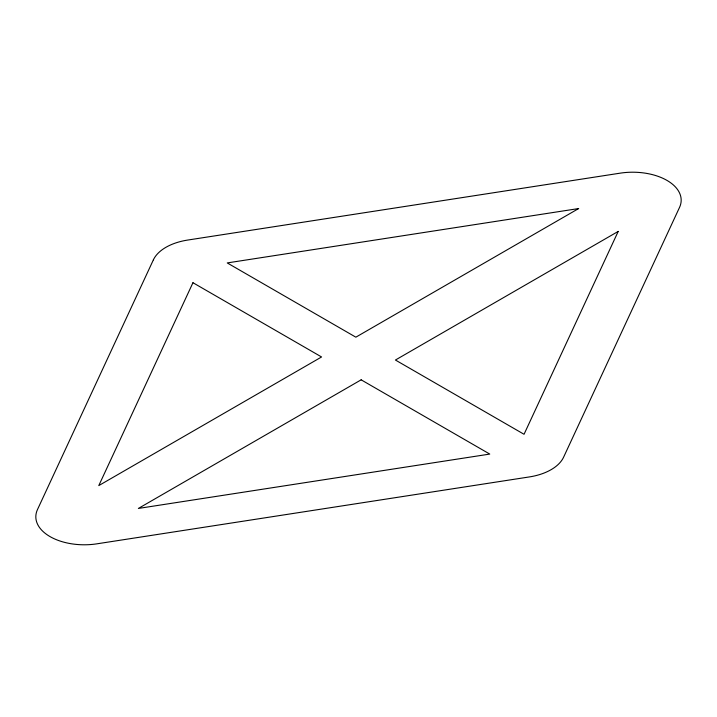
<?xml version="1.0" encoding="UTF-8"?>
<svg xmlns="http://www.w3.org/2000/svg" width="717" height="717" viewBox="0 0 717 717"><rect width="100%" height="100%" fill="white"/><g stroke="black" fill="none" stroke-linecap="round" stroke-linejoin="round"><path stroke-width="1.08" d="M153.375 259.859L37.481 509.563A48.469 27.981 0 0 0 96.849 543.836L529.352 476.93A48.469 27.981 0 0 0 563.625 457.141L679.519 207.437A48.469 27.981 0 0 0 620.151 173.164L187.648 240.07A48.469 27.981 0 0 0 153.375 259.859M192.954 282.713L98.794 485.588L321.575 356.967L192.954 282.713M618.206 231.412L524.046 434.287L395.425 360.033L618.206 231.412M578.628 208.557L355.847 337.178L227.226 262.924L578.628 208.557M361.153 379.822L138.372 508.443L489.774 454.076L361.153 379.822"/></g></svg>
